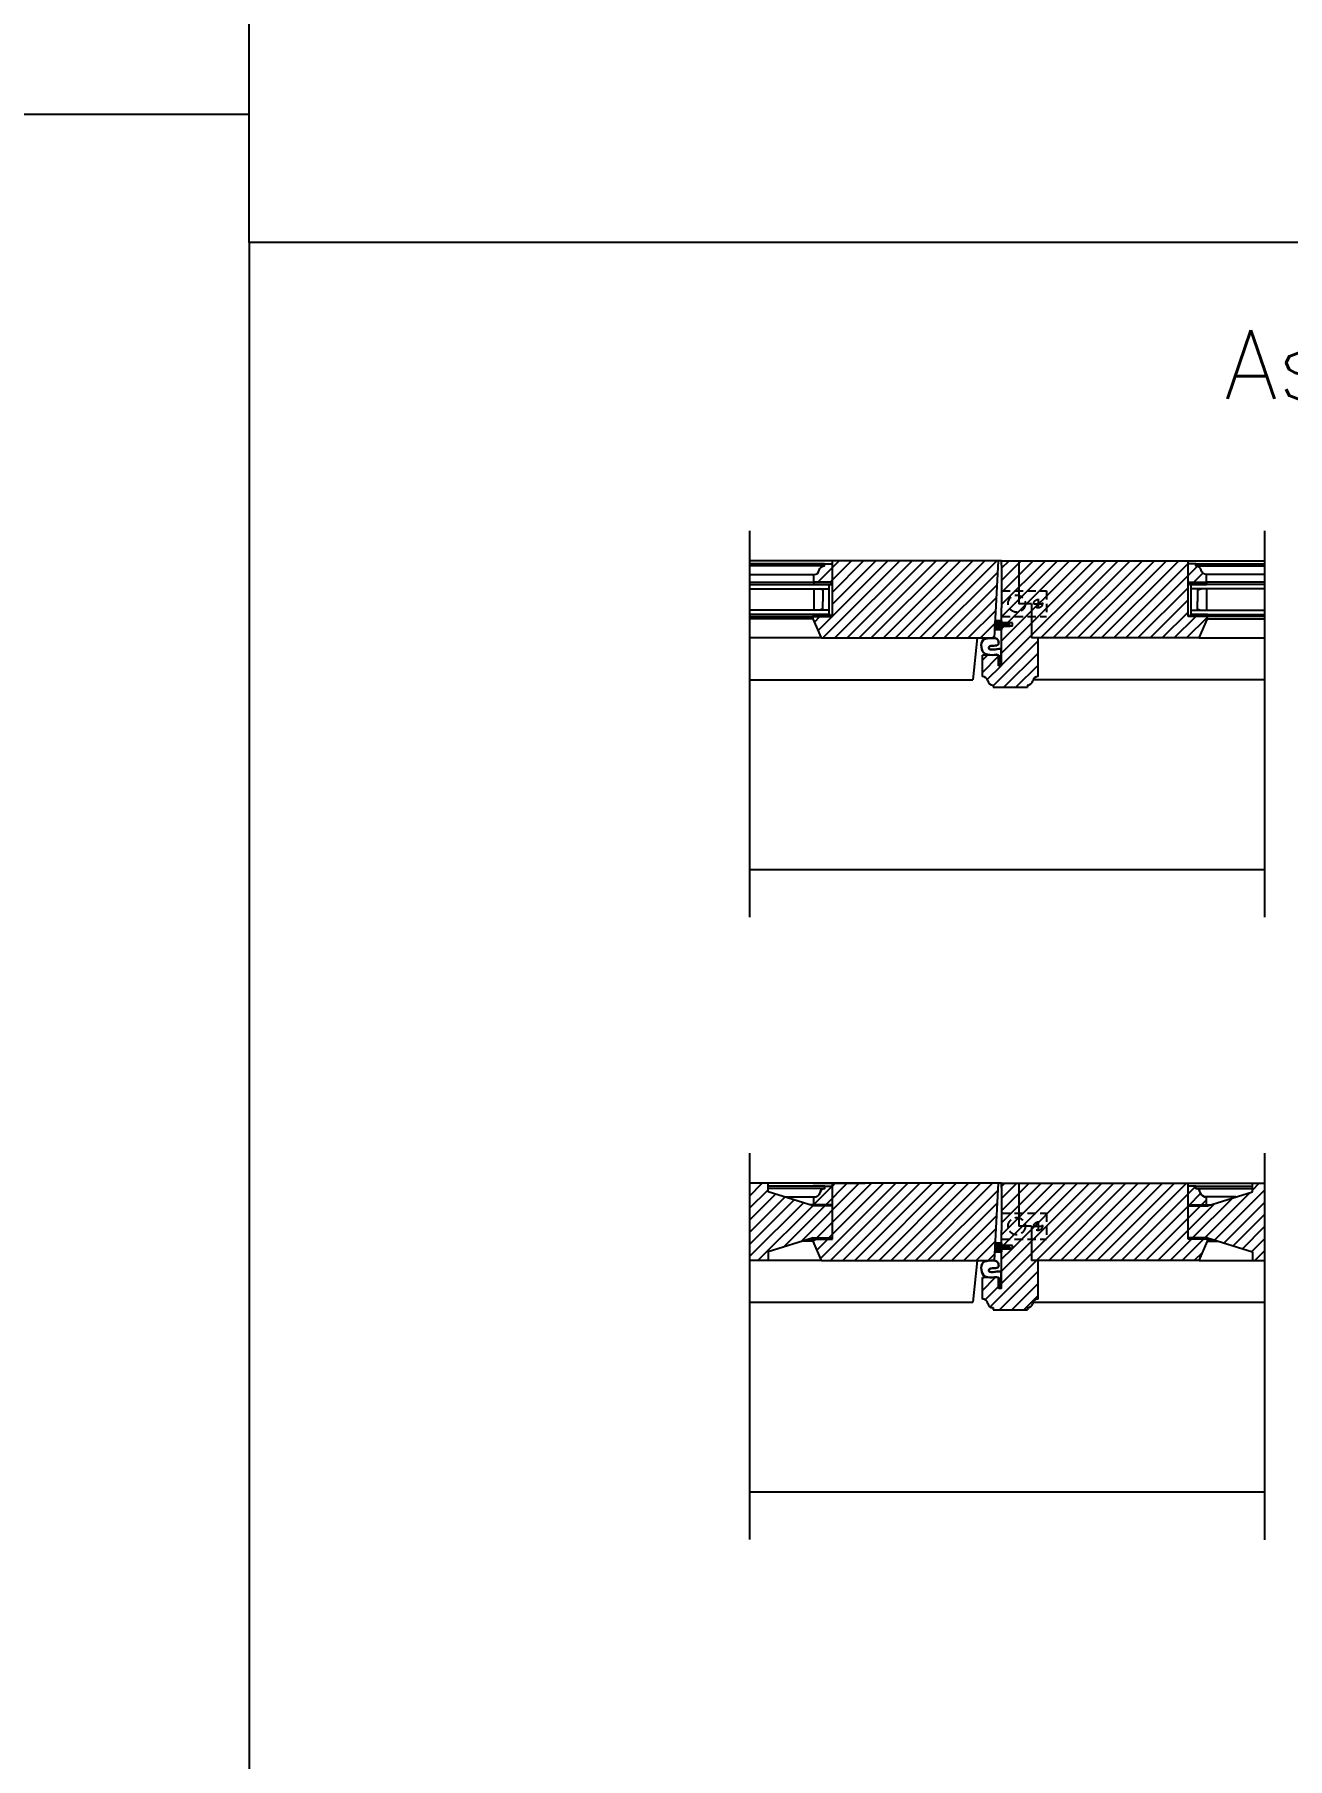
# Model space of a CAD drawing. Header units: inches. Extents: x 1985 to 11287, y 379 to 4336.
# Drawn here: x 7548.5 to 7585.1, y 3470 to 3520.3 of the extents above; entities that cross this region are included whole.
import ezdxf

# ---------------------------------------------------------------- set-up
doc = ezdxf.new("R2010")
doc.units = ezdxf.units.IN
doc.header["$MEASUREMENT"] = 0
doc.linetypes.add('HIDDEN', pattern=[0.375, 0.25, -0.125])
for name, color, linetype in [('detail 99', 30, 'CONTINUOUS'), ('glass 99', 6, 'CONTINUOUS'), ('glazing tape 99', 7, 'CONTINUOUS'), ('hardware 99', 94, 'CONTINUOUS'), ('hatch 99', 1, 'CONTINUOUS'), ('separation 99', 3, 'CONTINUOUS'), ('weatherstripping 99', 5, 'CONTINUOUS'), ('wood detail 99', 7, 'CONTINUOUS')]:
    doc.layers.add(name, color=color, linetype=linetype)
doc.styles.get("Standard").update_dxf_attribs({"font": 'txt.shx', "width": 0.8})
pattern_1 = [(45, (3254.32422, 194.1371), (-0.176776695, 0.176776695), [])]

msp = doc.modelspace()

# ---------------------------------------------------------------- hatches: boundary and pattern name
at = {"layer": 'glazing tape 99'}
h = msp.add_hatch(color=7, dxfattribs=at)
h.paths.add_polyline_path([(7571.770469, 3504.280619), (7571.270469, 3504.280619), (7571.270469, 3504.218119), (7571.770469, 3504.218119)])
h.paths.add_polyline_path([(7571.746969, 3503.343119), (7571.246969, 3503.343119), (7571.246969, 3503.280619), (7571.746969, 3503.280619)])
h = msp.add_hatch(color=7, dxfattribs=at)
h.paths.add_polyline_path([(7582.723394, 3504.280615), (7582.223394, 3504.280615), (7582.223394, 3504.218115), (7582.723394, 3504.218115)])
h.paths.add_polyline_path([(7582.746894, 3503.343115), (7582.246894, 3503.343115), (7582.246894, 3503.280615), (7582.746894, 3503.280615)])
h = msp.add_hatch(color=7, dxfattribs=at)
h.paths.add_polyline_path([(7571.809483, 3486.093581), (7571.809483, 3486.124881), (7571.270469, 3486.124881), (7571.270469, 3486.093581)])
h.paths.add_polyline_path([(7571.809483, 3485.124881), (7571.809483, 3485.156181), (7571.246969, 3485.156181), (7571.246969, 3485.124881)])
h = msp.add_hatch(color=7, dxfattribs=at)
h.paths.add_polyline_path([(7582.184379, 3486.124877), (7582.184379, 3486.093577), (7582.723394, 3486.093577), (7582.723394, 3486.124877)])
h.paths.add_polyline_path([(7582.746894, 3485.124877), (7582.746894, 3485.156177), (7582.184379, 3485.156177), (7582.184379, 3485.124877)])
at = {"layer": 'hatch 99'}
h = msp.add_hatch(dxfattribs=at)
h.set_pattern_fill('ANSI31', color=256, scale=2, style=0)
h.set_pattern_definition(pattern_1)
h.paths.add_polyline_path([(7571.809483, 3504.819619), (7571.582969, 3504.819619), (7571.582969, 3504.757119), (7571.569847, 3504.757119, 0.350781059), (7571.426719, 3504.632119, -0.375199902), (7571.270469, 3504.507119), (7571.270469, 3504.280619), (7571.809483, 3504.280619)], flags=17)
h.paths.add_polyline_path([(7576.653097, 3504.905615), (7571.809483, 3504.905619), (7571.809483, 3503.280619), (7571.246969, 3503.280619), (7571.246969, 3503.218119), (7571.48804, 3502.655619), (7576.537071, 3502.655619), (7576.549963, 3502.905627), (7576.548382, 3502.905627), (7576.561484, 3503.155627)])
h.paths.add_polyline_path([(7577.80943, 3502.655615), (7577.621931, 3502.655615), (7577.621931, 3503.655615), (7577.246931, 3503.655615), (7577.246931, 3504.905615), (7576.746824, 3504.905615), (7576.746824, 3504.780615), (7576.746824, 3503.530615), (7576.746824, 3503.155627), (7576.746897, 3503.155627), (7576.74691, 3503.093127), (7577.059424, 3503.093127), (7577.059424, 3502.999127), (7576.99877, 3502.999127), (7576.99877, 3502.999127), (7576.746928, 3502.999127), (7576.746946, 3502.905627), (7576.746824, 3501.843151), (7576.653262, 3501.843151), (7576.653262, 3502.155615), (7576.184432, 3502.155615), (7576.184432, 3501.530615, -0.375199902), (7576.340682, 3501.405615, 0.375199902), (7576.496932, 3501.280615), (7576.496932, 3501.218115), (7577.49693, 3501.218115), (7577.49693, 3501.280615, 0.375199902), (7577.65318, 3501.405615, -0.375199902), (7577.80943, 3501.530615)])
h.paths.add_polyline_path([(7582.184379, 3504.905615), (7577.246931, 3504.905615), (7577.246931, 3503.655615), (7577.621931, 3503.655615), (7577.621931, 3502.655615), (7582.505822, 3502.655615), (7582.746894, 3503.218115), (7582.746894, 3503.280615), (7582.184379, 3503.280615)])
h.paths.add_polyline_path([(7582.567144, 3504.632115, 0.350781059), (7582.424016, 3504.757115), (7582.410894, 3504.757115), (7582.410894, 3504.819615), (7582.184379, 3504.819615), (7582.184379, 3504.280615), (7582.723394, 3504.280615), (7582.723394, 3504.507115, -0.375199902)], flags=17)
h = msp.add_hatch(dxfattribs=at)
h.set_pattern_fill('ANSI31', color=256, scale=2, style=0)
h.set_pattern_definition(pattern_1)
h.paths.add_polyline_path([(7571.809483, 3486.093581), (7571.246969, 3486.093581), (7569.934469, 3486.499881), (7569.934469, 3486.749881), (7569.903169, 3486.749881), (7569.396831, 3486.749881), (7569.396831, 3484.499881), (7569.934469, 3484.499881), (7569.934469, 3484.749881), (7571.246969, 3485.156181), (7571.809483, 3485.156181)])
h.paths.add_polyline_path([(7571.809483, 3486.663881), (7571.586269, 3486.663881), (7571.586269, 3486.601381), (7571.579579, 3486.601381, 0.396713131), (7571.453519, 3486.476381, -0.33870461), (7571.270469, 3486.351381), (7571.270469, 3486.124881), (7571.809483, 3486.124881)], flags=17)
h.paths.add_polyline_path([(7576.653097, 3486.749878), (7571.809483, 3486.749881), (7571.809483, 3485.124881), (7571.246969, 3485.124881), (7571.246969, 3485.062381), (7571.48804, 3484.499881), (7576.537071, 3484.499881)])
edge = h.paths.add_edge_path()
edge.add_line((7577.621823, 3485.499878), (7577.246823, 3485.499878))
edge.add_line((7577.246823, 3485.499878), (7577.246823, 3486.749877))
edge.add_line((7577.246823, 3486.749877), (7576.746824, 3486.749877))
edge.add_line((7576.746824, 3486.749877), (7576.746824, 3486.624878))
edge.add_line((7576.746824, 3486.624878), (7576.746824, 3485.374878))
edge.add_line((7576.746824, 3485.374878), (7576.746731, 3484.999889))
edge.add_line((7576.746731, 3484.999889), (7576.74679, 3484.999889))
edge.add_line((7576.74679, 3484.999889), (7576.746802, 3484.937389))
edge.add_line((7576.746802, 3484.937389), (7577.059317, 3484.937389))
edge.add_line((7577.059317, 3484.937389), (7577.059317, 3484.843389))
edge.add_line((7577.059317, 3484.843389), (7576.998663, 3484.843389))
edge.add_line((7576.998663, 3484.843389), (7576.74682, 3484.843389))
edge.add_line((7576.74682, 3484.843389), (7576.746838, 3484.749889))
edge.add_line((7576.746838, 3484.749889), (7576.746716, 3483.687414))
edge.add_line((7576.746716, 3483.687414), (7576.653262, 3483.687414))
edge.add_line((7576.653262, 3483.687414), (7576.653262, 3483.999816))
edge.add_spline(control_points=[(7576.480006, 3484.001554), (7576.551892, 3484.016131), (7576.679814, 3484.033769), (7576.719552, 3483.869685), (7576.628761, 3483.826587), (7576.66592, 3483.737134), (7576.735961, 3483.692918)], knot_values=[0.002756706, 0.002756706, 0.002756706, 0.002756706, 0.162430415, 0.217787302, 0.327082606, 0.496812861, 0.496812861, 0.496812861, 0.496812861], degree=3, periodic=0)
edge.add_line((7576.653133, 3483.999877), (7576.184432, 3483.999877))
edge.add_line((7576.184432, 3483.999877), (7576.184432, 3483.374877))
edge.add_arc((7576.190993, 3483.222923), 0.152097, 10.2080197, 92.4723638, ccw=False)
edge.add_arc((7576.490371, 3483.276832), 0.152097, 190.2080197, 272.4723638)
edge.add_line((7576.496932, 3483.124877), (7576.496932, 3483.062377))
edge.add_line((7576.496932, 3483.062377), (7577.49693, 3483.062377))
edge.add_line((7577.49693, 3483.062377), (7577.49693, 3483.124877))
edge.add_arc((7577.503491, 3483.276832), 0.152097, 267.5276362, 349.7919803)
edge.add_arc((7577.802869, 3483.222923), 0.152097, 87.5276362, 169.7919803, ccw=False)
edge.add_line((7577.80943, 3483.374877), (7577.80943, 3484.499878))
edge.add_line((7577.80943, 3484.499878), (7577.621823, 3484.499878))
edge.add_line((7577.621823, 3484.499878), (7577.621823, 3485.499878))
h.paths.add_polyline_path([(7582.184379, 3486.749877), (7577.246823, 3486.749877), (7577.246823, 3485.499878), (7577.621823, 3485.499878), (7577.621823, 3484.499878), (7582.505822, 3484.499878), (7582.746894, 3485.062377), (7582.746894, 3485.124877), (7582.184379, 3485.124877)])
h.paths.add_polyline_path([(7582.723394, 3486.351377, -0.33870461), (7582.540344, 3486.476377, 0.411741612), (7582.407594, 3486.601377), (7582.407594, 3486.663877), (7582.184379, 3486.663877), (7582.184379, 3486.124877), (7582.723394, 3486.124877)], flags=17)
h.paths.add_polyline_path([(7584.413631, 3486.749877), (7584.246844, 3486.749877), (7584.059394, 3486.749877), (7584.059394, 3486.499877), (7582.746894, 3486.093577), (7582.184379, 3486.093577), (7582.184379, 3485.156177), (7582.746894, 3485.156177), (7584.059394, 3484.749877), (7584.059394, 3484.499877), (7584.413631, 3484.499877)])
at = {"layer": 'weatherstripping 99', "lineweight": 30}
h = msp.add_hatch(dxfattribs=at)
h.set_pattern_fill('ANSI36', color=5, scale=0.125, angle=315, style=0)
h.set_pattern_definition([(180, (7388.923515, 1912.933675), (-0.02734375, 0.015625), [0.0390625, -0.0078125, 0, -0.0078125])])
h.paths.add_polyline_path([(7576.561484, 3503.155627), (7576.715924, 3503.155627), (7576.715924, 3502.905627), (7576.548382, 3502.905627)])
for points in [[(7576.715924, 3503.155627), (7576.746897, 3503.155627), (7576.746916, 3503.060106), (7576.780506, 3503.030379), (7576.8403, 3503.030379), (7576.796764, 3503.092627), (7576.82506, 3503.092627), (7576.868597, 3503.030379), (7576.947485, 3503.030379), (7576.903949, 3503.092627), (7576.932246, 3503.092627), (7576.99877, 3503.013879), (7576.99877, 3502.999127), (7576.746928, 3502.999127), (7576.746946, 3502.905627), (7576.715924, 3502.905627)], [(7576.715817, 3484.999889), (7576.74679, 3484.999889), (7576.746808, 3484.904368), (7576.780398, 3484.874641), (7576.840192, 3484.874641), (7576.796656, 3484.936889), (7576.824953, 3484.936889), (7576.868489, 3484.874641), (7576.947377, 3484.874641), (7576.903841, 3484.936889), (7576.932138, 3484.936889), (7576.998663, 3484.858141), (7576.998663, 3484.843389), (7576.74682, 3484.843389), (7576.746838, 3484.749889), (7576.715817, 3484.749889)]]:
    msp.add_hatch(color=5, dxfattribs=at).paths.add_polyline_path(points)
h = msp.add_hatch(dxfattribs=at)
h.set_pattern_fill('ANSI36', color=5, scale=0.125, angle=315, style=0)
h.set_pattern_definition([(180, (7388.923407, 1894.777937), (-0.02734375, 0.015625), [0.0390625, -0.0078125, 0, -0.0078125])])
h.paths.add_polyline_path([(7576.561376, 3484.999889), (7576.715817, 3484.999889), (7576.715817, 3484.749889), (7576.548274, 3484.749889)])

# ---------------------------------------------------------------- linework, layer by layer
at = {"layer": 'glass 99', "color": 6}
for p, q in [((7569.396831, 3504.218119), (7571.770469, 3504.218119)), ((7571.715783, 3503.343119), (7571.715783, 3504.218119)), ((7584.413631, 3504.218115), (7582.223394, 3504.218115)), ((7582.278079, 3503.343115), (7582.278079, 3504.218115)), ((7569.396831, 3504.093119), (7571.715783, 3504.093119)), ((7571.270469, 3504.093119), (7571.270469, 3503.468119)), ((7571.534849, 3504.063128), (7571.427066, 3504.093119)), ((7571.534849, 3504.063128), (7571.534849, 3503.718119)), ((7571.534849, 3503.49811), (7571.534849, 3503.718119)), ((7584.413631, 3504.093115), (7582.278079, 3504.093115)), ((7582.459013, 3504.063124), (7582.566796, 3504.093115)), ((7582.459013, 3504.063124), (7582.459013, 3503.718115)), ((7582.459013, 3503.498107), (7582.459013, 3503.718115)), ((7582.723394, 3504.093115), (7582.723394, 3503.468115)), ((7571.715783, 3503.468119), (7569.396831, 3503.468119)), ((7571.746969, 3503.343119), (7569.396831, 3503.343119)), ((7571.534849, 3503.49811), (7571.427066, 3503.468119)), ((7582.246894, 3503.343115), (7584.413631, 3503.343115)), ((7582.278079, 3503.468115), (7584.413631, 3503.468115)), ((7582.459013, 3503.498107), (7582.566796, 3503.468115))]:
    msp.add_line(p, q, dxfattribs=at)
at = {"layer": 'glazing tape 99'}
for p, q in [((7571.270469, 3504.280619), (7571.270469, 3504.218119)), ((7571.770469, 3504.218119), (7571.270469, 3504.218119)), ((7571.770469, 3504.280619), (7571.770469, 3504.218119)), ((7582.223394, 3504.280615), (7582.223394, 3504.218115)), ((7582.223394, 3504.218115), (7582.723394, 3504.218115)), ((7582.723394, 3504.280615), (7582.723394, 3504.218115)), ((7571.246969, 3503.343119), (7571.246969, 3503.280619)), ((7571.246969, 3503.343119), (7571.746969, 3503.343119)), ((7571.746969, 3503.343119), (7571.746969, 3503.280619)), ((7582.246894, 3503.343115), (7582.246894, 3503.280615)), ((7582.746894, 3503.343115), (7582.246894, 3503.343115)), ((7582.746894, 3503.343115), (7582.746894, 3503.280615))]:
    msp.add_line(p, q, dxfattribs=at)
at = {"layer": 'hardware 99', "color": 94, "linetype": 'HIDDEN'}
for p, q in [((7576.746931, 3504.030615), (7578.059431, 3504.030615)), ((7578.059431, 3504.030615), (7578.059431, 3503.280615)), ((7576.746931, 3503.280615), (7578.059431, 3503.280615)), ((7576.746931, 3485.874877), (7578.059431, 3485.874877)), ((7578.059431, 3485.874877), (7578.059431, 3485.124877)), ((7576.746931, 3485.124877), (7578.059431, 3485.124877))]:
    msp.add_line(p, q, dxfattribs=at)
at = {"layer": 'hardware 99', "color": 94}
for p, q in [((7577.809431, 3503.780615), (7577.809431, 3503.530615)), ((7577.684431, 3503.655615), (7577.934431, 3503.655615)), ((7577.809431, 3485.624877), (7577.809431, 3485.374877)), ((7577.684431, 3485.499877), (7577.934431, 3485.499877))]:
    msp.add_line(p, q, dxfattribs=at)
at = {"layer": 'hardware 99', "color": 94, "linetype": 'HIDDEN'}
for centre, radius in [((7577.184431, 3503.655615), 0.25), ((7577.809431, 3503.655615), 0.125), ((7577.184431, 3485.499877), 0.25), ((7577.809431, 3485.499877), 0.125)]:
    msp.add_circle(centre, radius, dxfattribs=at)
at = {"layer": 'separation 99'}
for p, q in [((7554.801223, 3514.186238), (7554.801223, 3624.39717)), ((7554.801223, 3517.920326), (7484.325689, 3517.920326)), ((7625.276756, 3514.186238), (7554.801223, 3514.186238)), ((7554.801223, 3514.186238), (7554.801223, 3468.707265))]:
    msp.add_line(p, q, dxfattribs=at)
at = {"layer": 'weatherstripping 99', "color": 5, "lineweight": 30}
for p, q in [((7576.548382, 3502.905627), (7576.561484, 3503.155627)), ((7576.746946, 3502.905627), (7576.548382, 3502.905627)), ((7576.746897, 3503.155627), (7576.561484, 3503.155627)), ((7576.715924, 3502.905627), (7576.715924, 3503.155627)), ((7576.746897, 3503.155627), (7576.746916, 3503.060106)), ((7576.746916, 3503.060106), (7576.780506, 3503.030379)), ((7576.746928, 3502.999127), (7576.746946, 3502.905627)), ((7576.746928, 3502.999127), (7576.99877, 3502.999127)), ((7576.780506, 3503.030379), (7576.8403, 3503.030379)), ((7576.8403, 3503.030379), (7576.796764, 3503.092627)), ((7576.82506, 3503.092627), (7576.796764, 3503.092627)), ((7576.868597, 3503.030379), (7576.82506, 3503.092627)), ((7576.868597, 3503.030379), (7576.947485, 3503.030379)), ((7576.947485, 3503.030379), (7576.903949, 3503.092627)), ((7576.932246, 3503.092627), (7576.903949, 3503.092627)), ((7576.99877, 3503.013879), (7576.932246, 3503.092627)), ((7576.99877, 3503.013879), (7576.99877, 3502.999127)), ((7576.99877, 3502.999127), (7576.99877, 3503.013879)), ((7576.735961, 3502.322442), (7576.735961, 3501.848656)), ((7576.746838, 3484.749889), (7576.548274, 3484.749889)), ((7576.74679, 3484.999889), (7576.561376, 3484.999889)), ((7576.715817, 3484.749889), (7576.715817, 3484.999889)), ((7576.74679, 3484.999889), (7576.746808, 3484.904368)), ((7576.746808, 3484.904368), (7576.780398, 3484.874641)), ((7576.74682, 3484.843389), (7576.746838, 3484.749889)), ((7576.74682, 3484.843389), (7576.998663, 3484.843389)), ((7576.780398, 3484.874641), (7576.840192, 3484.874641)), ((7576.840192, 3484.874641), (7576.796656, 3484.936889)), ((7576.824953, 3484.936889), (7576.796656, 3484.936889)), ((7576.868489, 3484.874641), (7576.824953, 3484.936889)), ((7576.868489, 3484.874641), (7576.947377, 3484.874641)), ((7576.947377, 3484.874641), (7576.903841, 3484.936889)), ((7576.932138, 3484.936889), (7576.903841, 3484.936889)), ((7576.998663, 3484.858141), (7576.932138, 3484.936889)), ((7576.998663, 3484.858141), (7576.998663, 3484.843389)), ((7576.998663, 3484.843389), (7576.998663, 3484.858141)), ((7576.735961, 3484.166704), (7576.735961, 3483.692918))]:
    msp.add_line(p, q, dxfattribs=at)
for centre in [(7576.35266, 3502.372569), (7576.35266, 3484.216831)]:
    msp.add_arc(centre, 0.272391, 89.6632674, 111.8468492, dxfattribs=at)
for points, knots in [([(7576.480006, 3502.157292), (7576.37977, 3502.160713), (7576.130333, 3502.160493), (7576.123775, 3502.573968), (7576.251296, 3502.625397)], [0, 0, 0, 0, 0.2460489598, 0.6041502785, 0.6041502785, 0.6041502785, 0.6041502785]), ([(7576.354261, 3502.644955), (7576.49127, 3502.65603), (7576.585553, 3502.649334), (7576.647856, 3502.605592), (7576.692865, 3502.377313), (7576.369904, 3502.473246), (7576.368267, 3502.248406), (7576.680018, 3502.370819), (7576.735961, 3502.322442)], [0, 0, 0, 0, 0.083614321, 0.208464293, 0.316031641, 0.607589822, 0.683535209, 1.009413891, 1.009413891, 1.009413891, 1.009413891]), ([(7576.735961, 3501.848656), (7576.66592, 3501.892872), (7576.628761, 3501.982325), (7576.719552, 3502.025423), (7576.679814, 3502.189507), (7576.551892, 3502.171868), (7576.480006, 3502.157292)], [0.0027567057, 0.0027567057, 0.0027567057, 0.0027567057, 0.1724869609, 0.2817822642, 0.3371391511, 0.4968128609, 0.4968128609, 0.4968128609, 0.4968128609]), ([(7576.480006, 3484.001554), (7576.37977, 3484.004975), (7576.130333, 3484.004755), (7576.123775, 3484.41823), (7576.251296, 3484.469659)], [0, 0, 0, 0, 0.2460489598, 0.6041502785, 0.6041502785, 0.6041502785, 0.6041502785]), ([(7576.354261, 3484.489217), (7576.49127, 3484.500292), (7576.585553, 3484.493596), (7576.647856, 3484.449854), (7576.692865, 3484.221575), (7576.369904, 3484.317508), (7576.368267, 3484.092668), (7576.680018, 3484.215081), (7576.735961, 3484.166704)], [0, 0, 0, 0, 0.083614321, 0.208464293, 0.316031641, 0.607589822, 0.683535209, 1.009413891, 1.009413891, 1.009413891, 1.009413891]), ([(7576.735961, 3483.692918), (7576.66592, 3483.737134), (7576.628761, 3483.826587), (7576.719552, 3483.869685), (7576.679814, 3484.033769), (7576.551892, 3484.016131), (7576.480006, 3484.001554)], [0.0027567057, 0.0027567057, 0.0027567057, 0.0027567057, 0.1724869609, 0.2817822642, 0.3371391511, 0.4968128609, 0.4968128609, 0.4968128609, 0.4968128609])]:
    msp.add_open_spline(points, degree=3, knots=knots, dxfattribs=at)
at = {"layer": 'wood detail 99'}
for p, q in [((7569.396831, 3505.783366), (7569.396831, 3494.514236)), ((7584.413631, 3505.781353), (7584.413631, 3494.512223)), ((7571.809483, 3504.905619), (7569.396831, 3504.905619)), ((7571.582969, 3504.819619), (7569.396831, 3504.819619)), ((7571.582969, 3504.757119), (7569.396831, 3504.757119)), ((7576.746931, 3504.905615), (7571.809483, 3504.905619)), ((7576.537071, 3502.655619), (7576.653097, 3504.905615)), ((7576.746824, 3504.780615), (7576.746824, 3503.530615)), ((7576.746824, 3504.780615), (7576.746824, 3503.530615)), ((7582.184379, 3504.905615), (7584.413631, 3504.905615)), ((7582.410894, 3504.819615), (7584.413631, 3504.819615)), ((7582.410894, 3504.757115), (7584.413631, 3504.757115)), ((7569.396831, 3504.507119), (7571.270469, 3504.507119)), ((7569.396831, 3504.280619), (7571.270469, 3504.280619)), ((7584.413631, 3504.507115), (7582.723394, 3504.507115)), ((7584.413631, 3504.280615), (7582.723394, 3504.280615)), ((7569.396831, 3503.280619), (7571.246969, 3503.280619)), ((7571.246969, 3503.218119), (7571.246969, 3503.280619)), ((7571.246969, 3503.280619), (7571.809483, 3503.280619)), ((7582.746894, 3503.280615), (7582.184379, 3503.280615)), ((7582.746894, 3503.218115), (7582.746894, 3503.280615)), ((7584.413631, 3503.280615), (7582.746894, 3503.280615)), ((7577.059424, 3503.093127), (7576.746824, 3503.093127)), ((7577.059424, 3502.999127), (7576.746824, 3502.999127)), ((7571.48804, 3502.655619), (7569.396831, 3502.655619)), ((7571.48804, 3502.655619), (7576.537071, 3502.655619)), ((7582.505822, 3502.655615), (7584.413631, 3502.655615)), ((7569.396831, 3501.436619), (7575.908948, 3501.436619)), ((7584.413631, 3501.434606), (7577.661436, 3501.434606)), ((7569.396831, 3495.903606), (7584.413631, 3495.903606)), ((7569.396831, 3487.627628), (7569.396831, 3476.358498)), ((7584.413631, 3487.625615), (7584.413631, 3476.356485)), ((7569.903169, 3486.749881), (7569.396831, 3486.749881)), ((7571.809483, 3486.749881), (7569.903169, 3486.749881)), ((7569.934469, 3486.499881), (7569.934469, 3486.749881)), ((7571.809483, 3486.749881), (7570.017504, 3486.749881)), ((7571.246969, 3486.749881), (7572.770349, 3486.749881)), ((7576.746931, 3486.749877), (7571.809483, 3486.749881)), ((7576.537071, 3484.499881), (7576.653097, 3486.749878)), ((7576.746824, 3486.624878), (7576.746824, 3485.374878)), ((7582.184379, 3486.749877), (7584.090694, 3486.749877)), ((7582.184379, 3486.749877), (7583.976358, 3486.749877)), ((7582.184379, 3486.749877), (7584.246844, 3486.749877)), ((7584.059394, 3486.499877), (7584.059394, 3486.749877)), ((7584.090694, 3486.749877), (7584.413631, 3486.749877)), ((7584.246844, 3486.749877), (7584.413631, 3486.749877)), ((7571.246969, 3486.093581), (7569.934469, 3486.499881)), ((7570.414179, 3486.351381), (7571.270469, 3486.351381)), ((7570.653169, 3486.351381), (7571.270469, 3486.351381)), ((7583.579683, 3486.351377), (7582.723394, 3486.351377)), ((7583.340694, 3486.351377), (7582.723394, 3486.351377)), ((7582.746894, 3486.093577), (7584.059394, 3486.499877)), ((7571.246969, 3485.156181), (7569.934469, 3484.749881)), ((7571.246969, 3485.062381), (7570.94396, 3485.062381)), ((7571.246969, 3485.156181), (7571.809483, 3485.156181)), ((7571.246969, 3485.062381), (7571.246969, 3485.156181)), ((7571.246969, 3485.124881), (7571.809483, 3485.124881)), ((7571.246969, 3485.062381), (7571.246969, 3485.124881)), ((7582.746894, 3485.156177), (7582.184379, 3485.156177)), ((7582.746894, 3485.124877), (7582.184379, 3485.124877)), ((7582.746894, 3485.062377), (7582.746894, 3485.156177)), ((7582.746894, 3485.156177), (7584.059394, 3484.749877)), ((7582.746894, 3485.062377), (7582.746894, 3485.124877)), ((7582.746894, 3485.062377), (7583.049902, 3485.062377)), ((7569.934469, 3484.749881), (7569.934469, 3484.499881)), ((7577.059317, 3484.937389), (7576.746716, 3484.937389)), ((7577.059317, 3484.843389), (7576.746716, 3484.843389)), ((7584.059394, 3484.749877), (7584.059394, 3484.499877)), ((7569.903169, 3484.499881), (7569.396831, 3484.499881)), ((7571.48804, 3484.499881), (7569.396831, 3484.499881)), ((7571.48804, 3484.499881), (7569.396831, 3484.499881)), ((7571.48804, 3484.499881), (7569.903169, 3484.499881)), ((7571.48804, 3484.499881), (7570.017504, 3484.499881)), ((7571.48804, 3484.499881), (7576.537071, 3484.499881)), ((7582.505772, 3484.499877), (7584.413631, 3484.499877)), ((7582.505772, 3484.499877), (7584.246844, 3484.499877)), ((7582.505822, 3484.499877), (7584.090694, 3484.499877)), ((7582.505822, 3484.499877), (7584.413631, 3484.499877)), ((7582.505822, 3484.499877), (7583.976358, 3484.499877)), ((7582.505822, 3484.499877), (7584.413631, 3484.499877)), ((7584.090694, 3484.499877), (7584.413631, 3484.499877)), ((7584.246844, 3484.499877), (7584.413631, 3484.499877)), ((7569.396831, 3483.280881), (7575.908948, 3483.280881)), ((7584.413631, 3483.278868), (7577.661436, 3483.278868)), ((7569.396831, 3477.747868), (7584.413631, 3477.747868))]:
    msp.add_line(p, q, dxfattribs=at)
at = {"layer": 'wood detail 99', "color": 7}
for p, q in [((7571.809483, 3503.280619), (7571.809483, 3504.905619)), ((7576.746824, 3504.780615), (7576.746824, 3504.905615)), ((7582.184379, 3503.280615), (7582.184379, 3504.905615)), ((7571.246969, 3503.218119), (7569.396831, 3503.218119)), ((7571.48804, 3502.655619), (7571.246969, 3503.218119)), ((7576.746824, 3503.093127), (7576.746824, 3503.530615)), ((7582.505822, 3502.655615), (7582.746894, 3503.218115)), ((7582.746894, 3503.218115), (7584.413631, 3503.218115)), ((7576.746824, 3501.84314), (7576.746824, 3502.999127)), ((7576.746824, 3502.999127), (7576.99877, 3502.999127)), ((7577.059424, 3502.999127), (7577.059424, 3503.093127)), ((7576.037071, 3502.655619), (7575.908948, 3501.436619)), ((7571.586269, 3486.663881), (7569.934469, 3486.663881)), ((7571.586269, 3486.601381), (7569.934469, 3486.601381)), ((7571.586269, 3486.663881), (7571.809483, 3486.663881)), ((7571.586269, 3486.601381), (7571.586269, 3486.663881)), ((7571.809483, 3485.124881), (7571.809483, 3486.749881)), ((7576.746824, 3486.624878), (7576.746824, 3486.749878)), ((7582.184379, 3485.124877), (7582.184379, 3486.749877)), ((7582.407594, 3486.663877), (7582.184379, 3486.663877)), ((7582.407594, 3486.601377), (7582.407594, 3486.663877)), ((7582.407594, 3486.663877), (7584.059394, 3486.663877)), ((7582.407594, 3486.601377), (7584.059394, 3486.601377)), ((7571.270469, 3486.124881), (7571.145858, 3486.124881)), ((7571.809483, 3486.093581), (7571.246969, 3486.093581)), ((7571.270469, 3486.093581), (7571.270469, 3486.351381)), ((7571.809483, 3486.124881), (7571.270469, 3486.124881)), ((7582.184379, 3486.124877), (7582.723394, 3486.124877)), ((7582.184379, 3486.093577), (7582.746894, 3486.093577)), ((7582.723394, 3486.093577), (7582.723394, 3486.351377)), ((7582.723394, 3486.124877), (7582.848004, 3486.124877)), ((7571.246969, 3485.124881), (7571.145858, 3485.124881)), ((7571.48804, 3484.499881), (7571.246969, 3485.062381)), ((7576.746716, 3484.937389), (7576.746716, 3485.374878)), ((7582.505822, 3484.499877), (7582.746894, 3485.062377)), ((7582.746894, 3485.124877), (7582.848004, 3485.124877)), ((7576.746716, 3483.687402), (7576.746716, 3484.843389)), ((7576.746716, 3484.843389), (7576.998663, 3484.843389)), ((7577.059317, 3484.843389), (7577.059317, 3484.937389)), ((7576.037071, 3484.499881), (7575.908948, 3483.280881))]:
    msp.add_line(p, q, dxfattribs=at)
at = {"layer": 'wood detail 99', "color": 0}
for p, q in [((7576.746931, 3504.905615), (7582.184379, 3504.905615)), ((7577.246931, 3504.905615), (7577.246931, 3503.655615)), ((7577.621931, 3503.655615), (7577.246931, 3503.655615)), ((7577.621931, 3503.655615), (7577.621931, 3502.655615)), ((7576.653262, 3502.155615), (7576.184432, 3502.155615)), ((7576.184432, 3501.530615), (7576.184432, 3502.155615)), ((7576.653262, 3501.843151), (7576.653262, 3502.155615)), ((7582.505822, 3502.655615), (7577.621931, 3502.655615)), ((7577.80943, 3501.530615), (7577.80943, 3502.655615)), ((7576.746924, 3501.843151), (7576.653262, 3501.843151)), ((7576.496932, 3501.280615), (7576.496932, 3501.218115)), ((7576.496932, 3501.218115), (7577.49693, 3501.218115)), ((7577.49693, 3501.280615), (7577.49693, 3501.218115)), ((7576.746931, 3486.749877), (7582.184379, 3486.749877)), ((7577.246823, 3486.749878), (7577.246823, 3485.499878)), ((7577.621823, 3485.499878), (7577.246823, 3485.499878)), ((7577.621823, 3485.499878), (7577.621823, 3484.499878)), ((7582.505714, 3484.499878), (7577.621823, 3484.499878)), ((7577.80943, 3483.374877), (7577.80943, 3484.499877)), ((7576.184432, 3483.374877), (7576.184432, 3483.999877)), ((7576.653262, 3483.999877), (7576.184432, 3483.999877)), ((7576.653262, 3483.687414), (7576.653262, 3483.999877)), ((7576.746924, 3483.687414), (7576.653262, 3483.687414)), ((7576.496932, 3483.124877), (7576.496932, 3483.062377)), ((7576.496932, 3483.062377), (7577.49693, 3483.062377)), ((7577.49693, 3483.124877), (7577.49693, 3483.062377))]:
    msp.add_line(p, q, dxfattribs=at)
at = {"layer": 'wood detail 99', "color": 7}
for points in [[(7571.809483, 3504.280619), (7571.270469, 3504.280619), (7571.270469, 3504.507119, 0.375199902), (7571.426719, 3504.632119, -0.375199902), (7571.582969, 3504.757119), (7571.582969, 3504.819619), (7571.809483, 3504.819619)], [(7582.184379, 3504.280615), (7582.723394, 3504.280615), (7582.723394, 3504.507115, -0.375199902), (7582.567144, 3504.632115, 0.375199902), (7582.410894, 3504.757115), (7582.410894, 3504.819615), (7582.184379, 3504.819615)], [(7571.809483, 3486.124881), (7571.270469, 3486.124881), (7571.270469, 3486.351381, 0.33870461), (7571.453519, 3486.476381, -0.411741612), (7571.586269, 3486.601381), (7571.586269, 3486.663881), (7571.809483, 3486.663881)], [(7582.184379, 3486.124877), (7582.723394, 3486.124877), (7582.723394, 3486.351377, -0.33870461), (7582.540344, 3486.476377, 0.411741612), (7582.407594, 3486.601377), (7582.407594, 3486.663877), (7582.184379, 3486.663877)]]:
    msp.add_lwpolyline(points, format="xyb", dxfattribs=at)
at = {"layer": 'wood detail 99', "color": 0}
for centre, start, end in [((7576.190993, 3501.37866), 10.2080197, 92.4723638), ((7576.490371, 3501.43257), 190.2080197, 272.4723638), ((7577.503491, 3501.43257), 267.5276362, 349.7919803), ((7577.802869, 3501.37866), 87.5276362, 169.7919803), ((7576.190993, 3483.222923), 10.2080197, 92.4723638), ((7576.490371, 3483.276832), 190.2080197, 272.4723638), ((7577.503491, 3483.276832), 267.5276362, 349.7919803), ((7577.802869, 3483.222923), 87.5276362, 169.7919803)]:
    msp.add_arc(centre, 0.152097, start, end, dxfattribs=at)
at = {"layer": 'wood detail 99', "color": 7}
for centre, radius, start, end in [((7571.582924, 3486.471943), 0.129481, 88.519748, 178.0357628), ((7582.410938, 3486.471939), 0.129481, 1.9642372, 91.480252), ((7571.280315, 3486.533491), 0.182376, 266.9051798, 341.7510895), ((7582.713547, 3486.533488), 0.182376, 198.2489105, 273.0948202)]:
    msp.add_arc(centre, radius, start, end, dxfattribs=at)

# ---------------------------------------------------------------- texts
at = {"layer": 'detail 99'}
msp.add_text('Astragal', height=2, dxfattribs=at).set_placement((7583.246415, 3509.628658))

doc.saveas('drawing.dxf')
